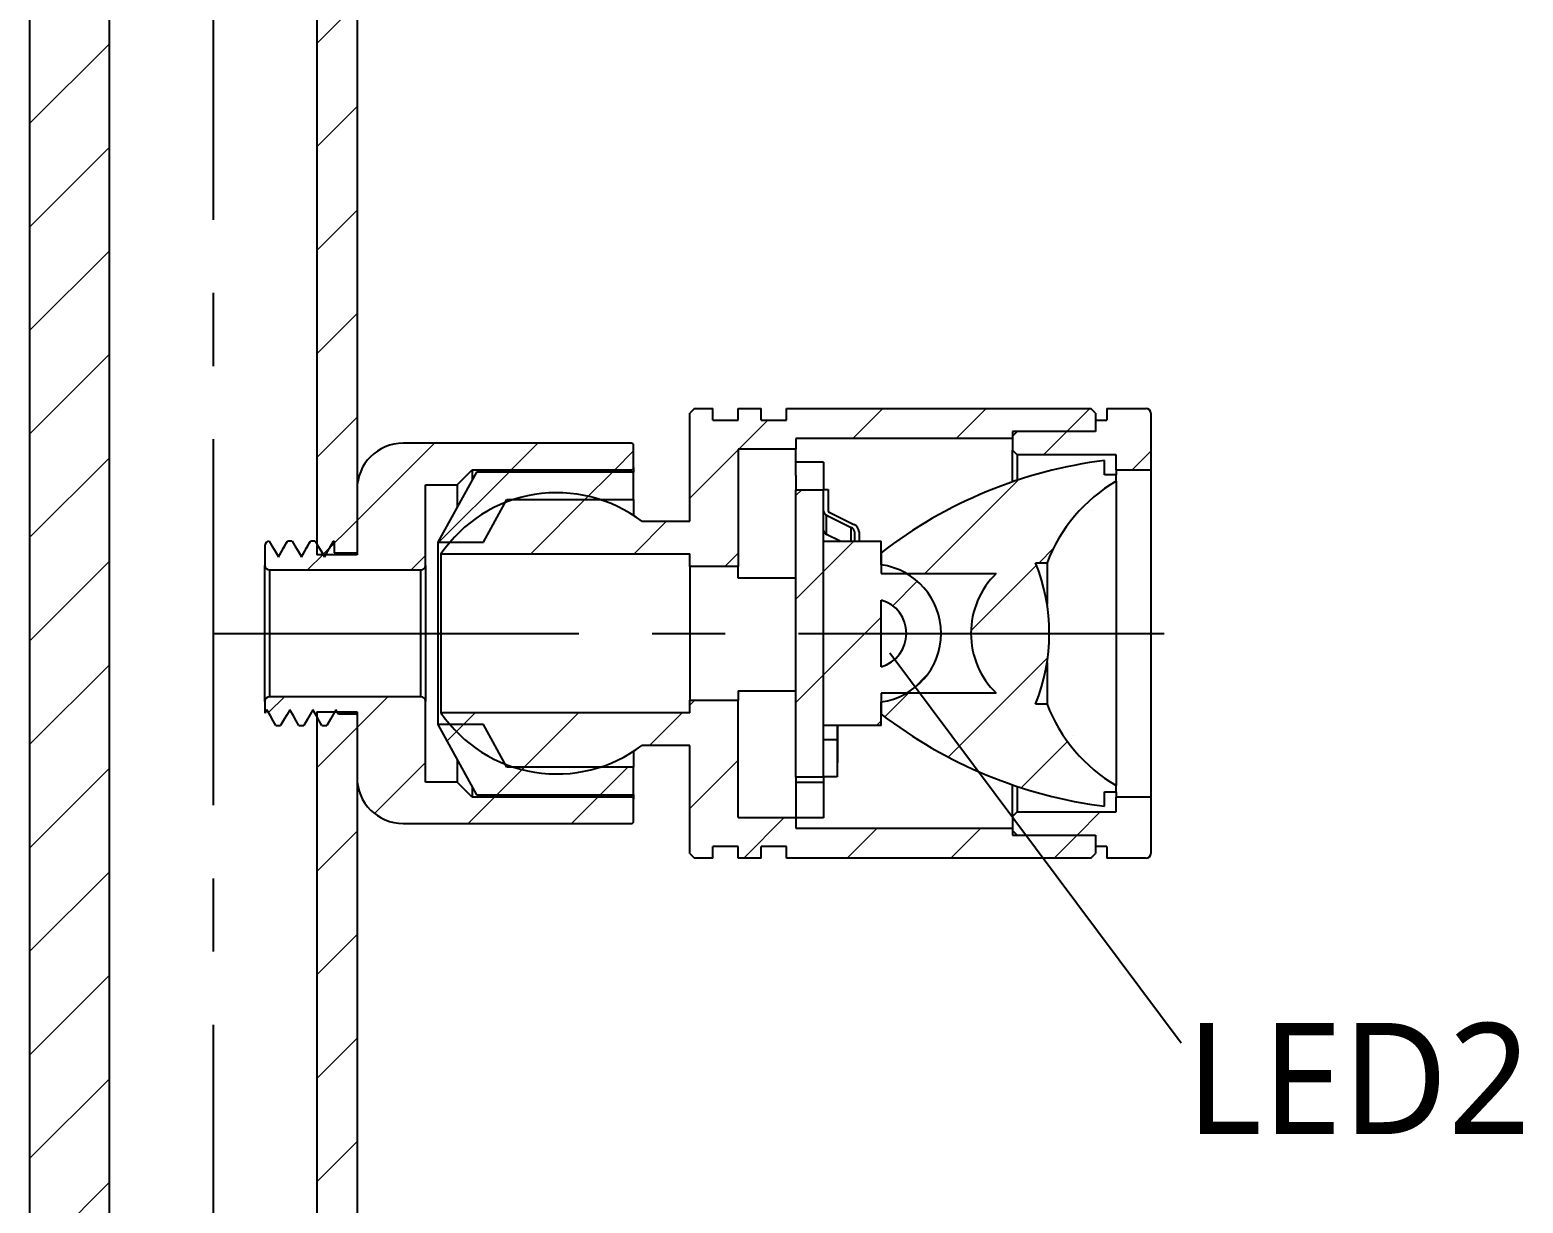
# Model space of a CAD drawing. Header units: millimetres. Extents: x 1051 to 2391, y -75 to 375.
# Drawn here: x 2108.8 to 2173.6, y 221.5 to 272.4 of the extents above; entities that cross this region are included whole.
import ezdxf

# ---------------------------------------------------------------- set-up
doc = ezdxf.new("R2010")
doc.units = ezdxf.units.MM
doc.linetypes.add('CENTER', pattern=[50.8, 31.75, -6.35, 6.35, -6.35])
for name, color, linetype, lineweight in [('CenterLine', 1, 'CENTER', 9), ('Dimension', 136, 'Continuous', 9), ('SolidLine', 7, 'Continuous', 30)]:
    doc.layers.add(name, color=color, linetype=linetype, lineweight=lineweight)
doc.styles.add('微软雅黑-Light', font='')
doc.styles.get('微软雅黑-Light').set_extended_font_data('Microsoft YaHei Light')
pattern_1 = [(45, (1079.2685, -42.7154), (-2.245064, 2.245064), [])]

msp = doc.modelspace()

# ---------------------------------------------------------------- hatches: boundary and pattern name
at = {"layer": 'SolidLine', "linetype": 'Continuous', "lineweight": 18}
h = msp.add_hatch(dxfattribs=at)
h.set_pattern_fill('ANSI31', color=256, style=0)
h.set_pattern_definition(pattern_1)
edge = h.paths.add_edge_path(flags=0)
edge.add_spline(control_points=[(2111.729, 85.314), (2111.834, 85.385), (2111.939, 85.456), (2112.044, 85.527), (2112.11, 85.571), (2112.176, 85.616), (2112.242, 85.66)], knot_values=[0, 0, 0, 0, 0.000381, 0.000381, 0.000381, 0.00062, 0.00062, 0.00062, 0.00062], weights=[1, 1, 1, 1, 1, 1, 1], degree=3, periodic=0)
edge.add_line((2112.242, 85.66), (2112.242, 86.063))
edge.add_spline(control_points=[(2112.242, 86.063), (2112.143, 86.111), (2112.045, 86.16), (2111.946, 86.208), (2111.873, 86.243), (2111.801, 86.278), (2111.729, 86.314)], knot_values=[0, 0, 0, 0, 0.00033, 0.00033, 0.00033, 0.000571, 0.000571, 0.000571, 0.000571], weights=[1, 1, 1, 1, 1, 1, 1], degree=3, periodic=0)
edge.add_spline(control_points=[(2111.729, 86.314), (2111.834, 86.385), (2111.939, 86.456), (2112.044, 86.527), (2112.11, 86.571), (2112.176, 86.616), (2112.242, 86.66)], knot_values=[0, 0, 0, 0, 0.000381, 0.000381, 0.000381, 0.00062, 0.00062, 0.00062, 0.00062], weights=[1, 1, 1, 1, 1, 1, 1], degree=3, periodic=0)
edge.add_line((2112.242, 86.66), (2112.242, 87.063))
edge.add_spline(control_points=[(2112.242, 87.063), (2112.143, 87.111), (2112.045, 87.16), (2111.946, 87.208), (2111.873, 87.243), (2111.801, 87.278), (2111.729, 87.314)], knot_values=[0, 0, 0, 0, 0.00033, 0.00033, 0.00033, 0.000571, 0.000571, 0.000571, 0.000571], weights=[1, 1, 1, 1, 1, 1, 1], degree=3, periodic=0)
edge.add_spline(control_points=[(2111.729, 87.314), (2111.834, 87.385), (2111.939, 87.456), (2112.044, 87.527), (2112.11, 87.571), (2112.176, 87.616), (2112.242, 87.66)], knot_values=[0, 0, 0, 0, 0.000381, 0.000381, 0.000381, 0.00062, 0.00062, 0.00062, 0.00062], weights=[1, 1, 1, 1, 1, 1, 1], degree=3, periodic=0)
edge.add_line((2112.242, 87.66), (2112.242, 88.063))
edge.add_spline(control_points=[(2112.242, 88.063), (2112.143, 88.111), (2112.045, 88.16), (2111.946, 88.208), (2111.873, 88.243), (2111.801, 88.278), (2111.729, 88.314)], knot_values=[0, 0, 0, 0, 0.00033, 0.00033, 0.00033, 0.000571, 0.000571, 0.000571, 0.000571], weights=[1, 1, 1, 1, 1, 1, 1], degree=3, periodic=0)
edge.add_spline(control_points=[(2111.729, 88.314), (2111.834, 88.385), (2111.939, 88.456), (2112.044, 88.527), (2112.11, 88.571), (2112.176, 88.616), (2112.242, 88.66)], knot_values=[0, 0, 0, 0, 0.000381, 0.000381, 0.000381, 0.00062, 0.00062, 0.00062, 0.00062], weights=[1, 1, 1, 1, 1, 1, 1], degree=3, periodic=0)
edge.add_line((2112.242, 88.66), (2112.242, 89.063))
edge.add_spline(control_points=[(2112.242, 89.063), (2112.143, 89.111), (2112.045, 89.16), (2111.946, 89.208), (2111.873, 89.243), (2111.801, 89.278), (2111.729, 89.314)], knot_values=[0, 0, 0, 0, 0.00033, 0.00033, 0.00033, 0.000571, 0.000571, 0.000571, 0.000571], weights=[1, 1, 1, 1, 1, 1, 1], degree=3, periodic=0)
edge.add_spline(control_points=[(2111.729, 89.314), (2111.834, 89.385), (2111.939, 89.456), (2112.044, 89.527), (2112.11, 89.571), (2112.176, 89.616), (2112.242, 89.66)], knot_values=[0, 0, 0, 0, 0.000381, 0.000381, 0.000381, 0.00062, 0.00062, 0.00062, 0.00062], weights=[1, 1, 1, 1, 1, 1, 1], degree=3, periodic=0)
edge.add_line((2112.242, 89.66), (2112.242, 90.063))
edge.add_spline(control_points=[(2112.242, 90.063), (2112.143, 90.111), (2112.045, 90.16), (2111.946, 90.208), (2111.873, 90.243), (2111.801, 90.278), (2111.729, 90.314)], knot_values=[0, 0, 0, 0, 0.00033, 0.00033, 0.00033, 0.000571, 0.000571, 0.000571, 0.000571], weights=[1, 1, 1, 1, 1, 1, 1], degree=3, periodic=0)
edge.add_spline(control_points=[(2111.729, 90.314), (2111.834, 90.385), (2111.939, 90.456), (2112.044, 90.527), (2112.11, 90.571), (2112.176, 90.616), (2112.242, 90.66)], knot_values=[0, 0, 0, 0, 0.000381, 0.000381, 0.000381, 0.00062, 0.00062, 0.00062, 0.00062], weights=[1, 1, 1, 1, 1, 1, 1], degree=3, periodic=0)
edge.add_line((2112.242, 90.66), (2112.242, 91.063))
edge.add_spline(control_points=[(2112.242, 91.063), (2112.143, 91.111), (2112.045, 91.16), (2111.946, 91.208), (2111.873, 91.243), (2111.801, 91.278), (2111.729, 91.314)], knot_values=[0, 0, 0, 0, 0.00033, 0.00033, 0.00033, 0.000571, 0.000571, 0.000571, 0.000571], weights=[1, 1, 1, 1, 1, 1, 1], degree=3, periodic=0)
edge.add_spline(control_points=[(2111.729, 91.314), (2111.834, 91.385), (2111.939, 91.456), (2112.044, 91.527), (2112.11, 91.571), (2112.176, 91.616), (2112.242, 91.66)], knot_values=[0, 0, 0, 0, 0.000381, 0.000381, 0.000381, 0.00062, 0.00062, 0.00062, 0.00062], weights=[1, 1, 1, 1, 1, 1, 1], degree=3, periodic=0)
edge.add_line((2112.242, 91.66), (2112.242, 92.063))
edge.add_spline(control_points=[(2112.242, 92.063), (2112.143, 92.111), (2112.045, 92.16), (2111.946, 92.208), (2111.873, 92.243), (2111.801, 92.278), (2111.729, 92.314)], knot_values=[0, 0, 0, 0, 0.00033, 0.00033, 0.00033, 0.000571, 0.000571, 0.000571, 0.000571], weights=[1, 1, 1, 1, 1, 1, 1], degree=3, periodic=0)
edge.add_spline(control_points=[(2111.729, 92.314), (2111.834, 92.385), (2111.939, 92.456), (2112.044, 92.527), (2112.11, 92.571), (2112.176, 92.616), (2112.242, 92.66)], knot_values=[0, 0, 0, 0, 0.000381, 0.000381, 0.000381, 0.00062, 0.00062, 0.00062, 0.00062], weights=[1, 1, 1, 1, 1, 1, 1], degree=3, periodic=0)
edge.add_line((2112.242, 92.66), (2112.242, 312.895))
edge.add_spline(control_points=[(2112.242, 312.895), (2112.168, 312.942), (2112.094, 312.99), (2112.02, 313.037), (2111.946, 313.084), (2111.872, 313.131), (2111.798, 313.178), (2111.724, 313.226), (2111.65, 313.273), (2111.575, 313.321)], knot_values=[0, 0, 0, 0, 0.000263, 0.000263, 0.000263, 0.000526, 0.000526, 0.000526, 0.000791, 0.000791, 0.000791, 0.000791], weights=[1, 1, 1, 1, 1, 1, 1, 1, 1, 1], degree=3, periodic=0)
edge.add_spline(control_points=[(2111.575, 313.321), (2111.719, 313.395), (2111.862, 313.47), (2112.006, 313.545), (2112.085, 313.586), (2112.164, 313.627), (2112.242, 313.668)], knot_values=[0, 0, 0, 0, 0.000485, 0.000485, 0.000485, 0.000752, 0.000752, 0.000752, 0.000752], weights=[1, 1, 1, 1, 1, 1, 1], degree=3, periodic=0)
edge.add_line((2112.242, 313.668), (2112.242, 313.895))
edge.add_spline(control_points=[(2112.242, 313.895), (2112.168, 313.942), (2112.094, 313.99), (2112.02, 314.037), (2111.946, 314.084), (2111.872, 314.131), (2111.798, 314.178), (2111.724, 314.226), (2111.65, 314.273), (2111.575, 314.321)], knot_values=[0, 0, 0, 0, 0.000263, 0.000263, 0.000263, 0.000526, 0.000526, 0.000526, 0.000791, 0.000791, 0.000791, 0.000791], weights=[1, 1, 1, 1, 1, 1, 1, 1, 1, 1], degree=3, periodic=0)
edge.add_spline(control_points=[(2111.575, 314.321), (2111.719, 314.395), (2111.862, 314.47), (2112.006, 314.545), (2112.085, 314.586), (2112.164, 314.627), (2112.242, 314.668)], knot_values=[0, 0, 0, 0, 0.000485, 0.000485, 0.000485, 0.000752, 0.000752, 0.000752, 0.000752], weights=[1, 1, 1, 1, 1, 1, 1], degree=3, periodic=0)
edge.add_line((2112.242, 314.668), (2112.242, 314.895))
edge.add_spline(control_points=[(2112.242, 314.895), (2112.168, 314.942), (2112.094, 314.99), (2112.02, 315.037), (2111.946, 315.084), (2111.872, 315.131), (2111.798, 315.178), (2111.724, 315.226), (2111.65, 315.273), (2111.575, 315.321)], knot_values=[0, 0, 0, 0, 0.000263, 0.000263, 0.000263, 0.000526, 0.000526, 0.000526, 0.000791, 0.000791, 0.000791, 0.000791], weights=[1, 1, 1, 1, 1, 1, 1, 1, 1, 1], degree=3, periodic=0)
edge.add_spline(control_points=[(2111.575, 315.321), (2111.719, 315.395), (2111.862, 315.47), (2112.006, 315.545), (2112.085, 315.586), (2112.164, 315.627), (2112.242, 315.668)], knot_values=[0, 0, 0, 0, 0.000485, 0.000485, 0.000485, 0.000752, 0.000752, 0.000752, 0.000752], weights=[1, 1, 1, 1, 1, 1, 1], degree=3, periodic=0)
edge.add_line((2112.242, 315.668), (2112.242, 315.895))
edge.add_spline(control_points=[(2112.242, 315.895), (2112.168, 315.942), (2112.094, 315.99), (2112.02, 316.037), (2111.946, 316.084), (2111.872, 316.131), (2111.798, 316.178), (2111.724, 316.226), (2111.65, 316.273), (2111.575, 316.321)], knot_values=[0, 0, 0, 0, 0.000263, 0.000263, 0.000263, 0.000526, 0.000526, 0.000526, 0.000791, 0.000791, 0.000791, 0.000791], weights=[1, 1, 1, 1, 1, 1, 1, 1, 1, 1], degree=3, periodic=0)
edge.add_spline(control_points=[(2111.575, 316.321), (2111.719, 316.395), (2111.862, 316.47), (2112.006, 316.545), (2112.085, 316.586), (2112.164, 316.627), (2112.242, 316.668)], knot_values=[0, 0, 0, 0, 0.000485, 0.000485, 0.000485, 0.000752, 0.000752, 0.000752, 0.000752], weights=[1, 1, 1, 1, 1, 1, 1], degree=3, periodic=0)
edge.add_line((2112.242, 316.668), (2112.242, 316.895))
edge.add_spline(control_points=[(2112.242, 316.895), (2112.168, 316.942), (2112.094, 316.99), (2112.02, 317.037), (2111.946, 317.084), (2111.872, 317.131), (2111.798, 317.178), (2111.724, 317.226), (2111.65, 317.273), (2111.575, 317.321)], knot_values=[0, 0, 0, 0, 0.000263, 0.000263, 0.000263, 0.000526, 0.000526, 0.000526, 0.000791, 0.000791, 0.000791, 0.000791], weights=[1, 1, 1, 1, 1, 1, 1, 1, 1, 1], degree=3, periodic=0)
edge.add_spline(control_points=[(2111.575, 317.321), (2111.708, 317.39), (2111.842, 317.459), (2111.975, 317.529)], knot_values=[0, 0, 0, 0, 0.00045, 0.00045, 0.00045, 0.00045], weights=[1, 1, 1, 1], degree=3, periodic=0)
edge.add_line((2111.975, 317.529), (2111.242, 318.261))
edge.add_line((2111.242, 318.261), (2108.792, 318.261))
edge.add_line((2108.792, 318.261), (2108.792, 316.761))
edge.add_line((2108.792, 316.761), (2109.592, 316.761))
edge.add_line((2109.592, 316.761), (2109.592, 315.661))
edge.add_line((2109.592, 315.661), (2108.792, 315.661))
edge.add_line((2108.792, 315.661), (2108.792, 83.261))
edge.add_line((2108.792, 83.261), (2111.242, 83.261))
edge.add_line((2111.242, 83.261), (2112.109, 84.128))
edge.add_spline(control_points=[(2112.109, 84.128), (2112.055, 84.155), (2112, 84.181), (2111.946, 84.208), (2111.873, 84.243), (2111.801, 84.278), (2111.729, 84.314)], knot_values=[0.000148, 0.000148, 0.000148, 0.000148, 0.00033, 0.00033, 0.00033, 0.000571, 0.000571, 0.000571, 0.000571], weights=[1, 1, 1, 1, 1, 1, 1], degree=3, periodic=0)
edge.add_spline(control_points=[(2111.729, 84.314), (2111.834, 84.385), (2111.939, 84.456), (2112.044, 84.527), (2112.11, 84.571), (2112.176, 84.616), (2112.242, 84.66)], knot_values=[0, 0, 0, 0, 0.000381, 0.000381, 0.000381, 0.00062, 0.00062, 0.00062, 0.00062], weights=[1, 1, 1, 1, 1, 1, 1], degree=3, periodic=0)
edge.add_line((2112.242, 84.66), (2112.242, 85.063))
edge.add_spline(control_points=[(2112.242, 85.063), (2112.143, 85.111), (2112.045, 85.16), (2111.946, 85.208), (2111.873, 85.243), (2111.801, 85.278), (2111.729, 85.314)], knot_values=[0, 0, 0, 0, 0.00033, 0.00033, 0.00033, 0.000571, 0.000571, 0.000571, 0.000571], weights=[1, 1, 1, 1, 1, 1, 1], degree=3, periodic=0)
h = msp.add_hatch(dxfattribs=at)
h.set_pattern_fill('ANSI31', color=256, style=0)
h.set_pattern_definition(pattern_1)
h.paths.add_polyline_path([(2121.242, 249.661), (2122.992, 249.661), (2122.992, 302.861), (2121.242, 302.861)], flags=0)
h = msp.add_hatch(dxfattribs=at)
h.set_pattern_fill('ANSI31', color=256, style=0)
h.set_pattern_definition(pattern_1)
edge = h.paths.add_edge_path(flags=0)
edge.add_line((2137.434, 251.121), (2135.351, 251.121))
edge.add_arc((2131.664, 246.261), 6.1, 52.81814, 145.55786)
edge.add_line((2126.634, 249.711), (2137.434, 249.711))
edge.add_line((2137.434, 249.711), (2137.434, 249.161))
edge.add_line((2137.434, 249.161), (2139.534, 249.161))
edge.add_line((2139.534, 249.161), (2139.534, 254.255))
edge.add_line((2139.534, 254.255), (2142.034, 254.255))
edge.add_line((2142.034, 254.255), (2142.034, 254.711))
edge.add_line((2142.034, 254.711), (2151.434, 254.711))
edge.add_line((2151.434, 254.711), (2151.434, 255.011))
edge.add_line((2151.434, 255.011), (2155.034, 255.011))
edge.add_line((2155.034, 255.011), (2155.034, 255.811))
edge.add_line((2155.034, 255.811), (2154.834, 256.011))
edge.add_line((2154.834, 256.011), (2141.634, 256.011))
edge.add_line((2141.634, 256.011), (2141.634, 255.511))
edge.add_line((2141.634, 255.511), (2140.534, 255.511))
edge.add_line((2140.534, 255.511), (2140.534, 256.011))
edge.add_line((2140.534, 256.011), (2139.534, 256.011))
edge.add_line((2139.534, 256.011), (2139.534, 255.511))
edge.add_line((2139.534, 255.511), (2138.434, 255.511))
edge.add_line((2138.434, 255.511), (2138.434, 256.011))
edge.add_line((2138.434, 256.011), (2137.634, 256.011))
edge.add_line((2137.634, 256.011), (2137.434, 255.811))
edge.add_line((2137.434, 255.811), (2137.434, 251.121))
h = msp.add_hatch(dxfattribs=at)
h.set_pattern_fill('ANSI31', color=256, style=0)
h.set_pattern_definition(pattern_1)
edge = h.paths.add_edge_path(flags=0)
edge.add_line((2157.234, 256.011), (2155.534, 256.011))
edge.add_line((2155.534, 256.011), (2155.534, 255.511))
edge.add_line((2155.534, 255.511), (2155.034, 255.511))
edge.add_line((2155.034, 255.511), (2155.034, 255.011))
edge.add_line((2155.034, 255.011), (2151.634, 255.011))
edge.add_line((2151.634, 255.011), (2151.434, 254.811))
edge.add_line((2151.434, 254.811), (2151.434, 254.211))
edge.add_line((2151.434, 254.211), (2151.634, 254.011))
edge.add_line((2151.634, 254.011), (2155.934, 254.011))
edge.add_line((2155.934, 254.011), (2155.934, 253.361))
edge.add_line((2155.934, 253.361), (2157.434, 253.361))
edge.add_line((2157.434, 253.361), (2157.434, 255.811))
edge.add_arc((2157.234, 255.811), 0.2, 0, 90)
h = msp.add_hatch(dxfattribs=at)
h.set_pattern_fill('ANSI31', color=256, style=0)
h.set_pattern_definition(pattern_1)
edge = h.paths.add_edge_path(flags=0)
edge.add_spline(control_points=[(2119.577, 249.577), (2119.524, 249.668), (2119.471, 249.758), (2119.417, 249.849), (2119.377, 249.917), (2119.337, 249.986), (2119.296, 250.055), (2119.256, 250.123), (2119.216, 250.192), (2119.176, 250.26)], knot_values=[0, 0, 0, 0, 0.000315, 0.000315, 0.000315, 0.000554, 0.000554, 0.000554, 0.000792, 0.000792, 0.000792, 0.000792], weights=[1, 1, 1, 1, 1, 1, 1, 1, 1, 1], degree=3, periodic=0)
edge.add_arc((2119.192, 250.061), 0.2, 94.71438, 180)
edge.add_line((2118.992, 250.061), (2118.992, 249.211))
edge.add_arc((2119.192, 249.211), 0.2, 180, 270)
edge.add_line((2119.192, 249.011), (2125.764, 249.011))
edge.add_arc((2125.764, 249.211), 0.2, 270, 360)
edge.add_line((2125.964, 249.211), (2125.964, 252.711))
edge.add_line((2125.964, 252.711), (2127.342, 252.711))
edge.add_line((2127.342, 252.711), (2127.992, 253.361))
edge.add_line((2127.992, 253.361), (2134.892, 253.361))
edge.add_arc((2134.892, 253.461), 0.1, 270, 360)
edge.add_line((2134.992, 253.461), (2134.992, 254.411))
edge.add_arc((2134.892, 254.411), 0.1, 0, 90)
edge.add_line((2134.892, 254.511), (2124.992, 254.511))
edge.add_arc((2124.992, 252.511), 2, 90, 180)
edge.add_line((2122.992, 252.511), (2122.992, 249.761))
edge.add_line((2122.992, 249.761), (2121.992, 249.761))
edge.add_line((2121.992, 249.761), (2121.992, 250.261))
edge.add_line((2121.992, 250.261), (2121.966, 250.261))
edge.add_spline(control_points=[(2121.966, 250.261), (2121.915, 250.172), (2121.864, 250.082), (2121.813, 249.993), (2121.774, 249.923), (2121.735, 249.854), (2121.695, 249.785), (2121.656, 249.715), (2121.616, 249.646), (2121.577, 249.577)], knot_values=[0, 0, 0, 0, 0.000309, 0.000309, 0.000309, 0.000548, 0.000548, 0.000548, 0.000787, 0.000787, 0.000787, 0.000787], weights=[1, 1, 1, 1, 1, 1, 1, 1, 1, 1], degree=3, periodic=0)
edge.add_spline(control_points=[(2121.577, 249.577), (2121.524, 249.668), (2121.471, 249.758), (2121.417, 249.849), (2121.377, 249.917), (2121.337, 249.986), (2121.296, 250.055), (2121.256, 250.124), (2121.216, 250.192), (2121.175, 250.261)], knot_values=[0, 0, 0, 0, 0.000315, 0.000315, 0.000315, 0.000554, 0.000554, 0.000554, 0.000793, 0.000793, 0.000793, 0.000793], weights=[1, 1, 1, 1, 1, 1, 1, 1, 1, 1], degree=3, periodic=0)
edge.add_line((2121.175, 250.261), (2120.966, 250.261))
edge.add_spline(control_points=[(2120.966, 250.261), (2120.915, 250.172), (2120.864, 250.082), (2120.813, 249.993), (2120.774, 249.923), (2120.735, 249.854), (2120.695, 249.785), (2120.656, 249.715), (2120.616, 249.646), (2120.577, 249.577)], knot_values=[0, 0, 0, 0, 0.000309, 0.000309, 0.000309, 0.000548, 0.000548, 0.000548, 0.000787, 0.000787, 0.000787, 0.000787], weights=[1, 1, 1, 1, 1, 1, 1, 1, 1, 1], degree=3, periodic=0)
edge.add_spline(control_points=[(2120.577, 249.577), (2120.524, 249.668), (2120.471, 249.758), (2120.417, 249.849), (2120.377, 249.917), (2120.337, 249.986), (2120.296, 250.055), (2120.256, 250.124), (2120.216, 250.192), (2120.175, 250.261)], knot_values=[0, 0, 0, 0, 0.000315, 0.000315, 0.000315, 0.000554, 0.000554, 0.000554, 0.000793, 0.000793, 0.000793, 0.000793], weights=[1, 1, 1, 1, 1, 1, 1, 1, 1, 1], degree=3, periodic=0)
edge.add_line((2120.175, 250.261), (2119.966, 250.261))
edge.add_spline(control_points=[(2119.966, 250.261), (2119.915, 250.172), (2119.864, 250.082), (2119.813, 249.993), (2119.774, 249.923), (2119.735, 249.854), (2119.695, 249.785), (2119.656, 249.715), (2119.616, 249.646), (2119.577, 249.577)], knot_values=[0, 0, 0, 0, 0.000309, 0.000309, 0.000309, 0.000548, 0.000548, 0.000548, 0.000787, 0.000787, 0.000787, 0.000787], weights=[1, 1, 1, 1, 1, 1, 1, 1, 1, 1], degree=3, periodic=0)
h = msp.add_hatch(dxfattribs=at)
h.set_pattern_fill('ANSI31', color=256, style=0)
h.set_pattern_definition(pattern_1)
edge = h.paths.add_edge_path(flags=0)
edge.add_line((2155.434, 239.386), (2155.934, 239.386))
edge.add_line((2155.934, 239.386), (2155.934, 239.661))
edge.add_arc((2159.47, 245.702), 7, 200.97991, 239.65971, ccw=False)
edge.add_line((2152.934, 243.196), (2152.434, 243.196))
edge.add_arc((2144.905, 246.261), 8.129, 337.84785, 382.15215)
edge.add_line((2152.434, 249.326), (2152.934, 249.326))
edge.add_arc((2159.47, 246.82), 7, 120.34029, 159.02009, ccw=False)
edge.add_line((2155.934, 252.861), (2155.934, 253.136))
edge.add_line((2155.934, 253.136), (2155.434, 253.136))
edge.add_line((2155.434, 253.136), (2155.434, 253.761))
edge.add_arc((2157.941, 233.919), 20, 97.2027, 127.61698)
edge.add_line((2145.734, 249.761), (2145.734, 248.861))
edge.add_line((2145.734, 248.861), (2150.734, 248.861))
edge.add_arc((2153.256, 246.261), 3.623, 134.1358, 225.8642)
edge.add_line((2150.734, 243.661), (2145.734, 243.661))
edge.add_line((2145.734, 243.661), (2145.734, 242.761))
edge.add_arc((2157.941, 258.603), 20, 232.38302, 262.7973)
edge.add_line((2155.434, 238.761), (2155.434, 239.386))
h = msp.add_hatch(dxfattribs=at)
h.set_pattern_fill('ANSI31', color=256, style=0)
h.set_pattern_definition(pattern_1)
h.paths.add_polyline_path([(2134.992, 253.261), (2128.173, 253.261), (2126.492, 250.211), (2128.473, 250.211), (2129.492, 252.061), (2134.992, 252.061)], flags=0)
h = msp.add_hatch(dxfattribs=at)
h.set_pattern_fill('ANSI31', color=256, style=0)
h.set_pattern_definition(pattern_1)
h.paths.add_polyline_path([(2142.034, 240.028), (2143.234, 240.028), (2143.234, 252.494), (2142.034, 252.494)], flags=0)
h = msp.add_hatch(dxfattribs=at)
h.set_pattern_fill('ANSI31', color=256, style=0)
h.set_pattern_definition(pattern_1)
edge = h.paths.add_edge_path(flags=0)
edge.add_line((2143.234, 250.261), (2143.234, 242.261))
edge.add_line((2143.234, 242.261), (2145.734, 242.261))
edge.add_line((2145.734, 242.261), (2145.734, 243.288))
edge.add_arc((2145.334, 246.261), 3, 277.66226, 442.33774)
edge.add_line((2145.734, 249.234), (2145.734, 250.261))
edge.add_line((2145.734, 250.261), (2143.234, 250.261))
edge = h.paths.add_edge_path(flags=0)
edge.add_line((2145.734, 244.815), (2145.734, 247.707))
edge.add_arc((2145.334, 246.261), 1.5, -74.53399, 74.53399, ccw=False)
h = msp.add_hatch(dxfattribs=at)
h.set_pattern_fill('ANSI31', color=256, style=0)
h.set_pattern_definition(pattern_1)
edge = h.paths.add_edge_path(flags=0)
edge.add_spline(control_points=[(2119.077, 242.945), (2119.128, 242.856), (2119.179, 242.766), (2119.23, 242.677), (2119.269, 242.607), (2119.308, 242.538), (2119.348, 242.469), (2119.387, 242.4), (2119.427, 242.33), (2119.466, 242.261)], knot_values=[0, 0, 0, 0, 0.000309, 0.000309, 0.000309, 0.000548, 0.000548, 0.000548, 0.000787, 0.000787, 0.000787, 0.000787], weights=[1, 1, 1, 1, 1, 1, 1, 1, 1, 1], degree=3, periodic=0)
edge.add_line((2119.466, 242.261), (2119.675, 242.261))
edge.add_spline(control_points=[(2119.675, 242.261), (2119.729, 242.352), (2119.782, 242.442), (2119.835, 242.533), (2119.875, 242.602), (2119.916, 242.67), (2119.956, 242.739), (2119.996, 242.808), (2120.037, 242.876), (2120.077, 242.945)], knot_values=[0, 0, 0, 0, 0.000315, 0.000315, 0.000315, 0.000554, 0.000554, 0.000554, 0.000793, 0.000793, 0.000793, 0.000793], weights=[1, 1, 1, 1, 1, 1, 1, 1, 1, 1], degree=3, periodic=0)
edge.add_spline(control_points=[(2120.077, 242.945), (2120.128, 242.856), (2120.179, 242.766), (2120.23, 242.677), (2120.269, 242.607), (2120.308, 242.538), (2120.348, 242.469), (2120.387, 242.4), (2120.427, 242.33), (2120.466, 242.261)], knot_values=[0, 0, 0, 0, 0.000309, 0.000309, 0.000309, 0.000548, 0.000548, 0.000548, 0.000787, 0.000787, 0.000787, 0.000787], weights=[1, 1, 1, 1, 1, 1, 1, 1, 1, 1], degree=3, periodic=0)
edge.add_line((2120.466, 242.261), (2120.675, 242.261))
edge.add_spline(control_points=[(2120.675, 242.261), (2120.729, 242.352), (2120.782, 242.442), (2120.835, 242.533), (2120.875, 242.602), (2120.916, 242.67), (2120.956, 242.739), (2120.996, 242.808), (2121.037, 242.876), (2121.077, 242.945)], knot_values=[0, 0, 0, 0, 0.000315, 0.000315, 0.000315, 0.000554, 0.000554, 0.000554, 0.000793, 0.000793, 0.000793, 0.000793], weights=[1, 1, 1, 1, 1, 1, 1, 1, 1, 1], degree=3, periodic=0)
edge.add_spline(control_points=[(2121.077, 242.945), (2121.128, 242.856), (2121.179, 242.766), (2121.23, 242.677), (2121.269, 242.607), (2121.308, 242.538), (2121.348, 242.469), (2121.387, 242.4), (2121.427, 242.33), (2121.466, 242.261)], knot_values=[0, 0, 0, 0, 0.000309, 0.000309, 0.000309, 0.000548, 0.000548, 0.000548, 0.000787, 0.000787, 0.000787, 0.000787], weights=[1, 1, 1, 1, 1, 1, 1, 1, 1, 1], degree=3, periodic=0)
edge.add_line((2121.466, 242.261), (2121.675, 242.261))
edge.add_spline(control_points=[(2121.675, 242.261), (2121.729, 242.352), (2121.782, 242.442), (2121.835, 242.533), (2121.875, 242.602), (2121.916, 242.67), (2121.956, 242.739), (2121.996, 242.808), (2122.037, 242.876), (2122.077, 242.945)], knot_values=[0, 0, 0, 0, 0.000315, 0.000315, 0.000315, 0.000554, 0.000554, 0.000554, 0.000793, 0.000793, 0.000793, 0.000793], weights=[1, 1, 1, 1, 1, 1, 1, 1, 1, 1], degree=3, periodic=0)
edge.add_spline(control_points=[(2122.077, 242.945), (2122.112, 242.884), (2122.147, 242.822), (2122.182, 242.761)], knot_values=[0, 0, 0, 0, 0.000212, 0.000212, 0.000212, 0.000212], weights=[1, 1, 1, 1], degree=3, periodic=0)
edge.add_line((2122.182, 242.761), (2122.992, 242.761))
edge.add_line((2122.992, 242.761), (2122.992, 240.011))
edge.add_arc((2124.992, 240.011), 2, 180, 270)
edge.add_line((2124.992, 238.011), (2134.892, 238.011))
edge.add_arc((2134.892, 238.111), 0.1, 270, 360)
edge.add_line((2134.992, 238.111), (2134.992, 239.061))
edge.add_arc((2134.892, 239.061), 0.1, 0, 90)
edge.add_line((2134.892, 239.161), (2127.992, 239.161))
edge.add_line((2127.992, 239.161), (2127.342, 239.811))
edge.add_line((2127.342, 239.811), (2125.964, 239.811))
edge.add_line((2125.964, 239.811), (2125.964, 243.311))
edge.add_arc((2125.764, 243.311), 0.2, 0, 90)
edge.add_line((2125.764, 243.511), (2119.192, 243.511))
edge.add_arc((2119.192, 243.311), 0.2, 90, 180)
edge.add_line((2118.992, 243.311), (2118.992, 242.801))
edge.add_spline(control_points=[(2118.992, 242.801), (2119.021, 242.849), (2119.049, 242.897), (2119.077, 242.945)], knot_values=[0.000626, 0.000626, 0.000626, 0.000626, 0.000793, 0.000793, 0.000793, 0.000793], weights=[1, 1, 1, 1], degree=3, periodic=0)
h = msp.add_hatch(dxfattribs=at)
h.set_pattern_fill('ANSI31', color=256, style=0)
h.set_pattern_definition(pattern_1)
edge = h.paths.add_edge_path(flags=0)
edge.add_line((2137.434, 242.811), (2126.634, 242.811))
edge.add_arc((2131.664, 246.261), 6.1, 214.44214, 307.18186)
edge.add_line((2135.351, 241.401), (2137.434, 241.401))
edge.add_line((2137.434, 241.401), (2137.434, 236.711))
edge.add_line((2137.434, 236.711), (2137.634, 236.511))
edge.add_line((2137.634, 236.511), (2138.434, 236.511))
edge.add_line((2138.434, 236.511), (2138.434, 237.011))
edge.add_line((2138.434, 237.011), (2139.534, 237.011))
edge.add_line((2139.534, 237.011), (2139.534, 236.511))
edge.add_line((2139.534, 236.511), (2140.534, 236.511))
edge.add_line((2140.534, 236.511), (2140.534, 237.011))
edge.add_line((2140.534, 237.011), (2141.634, 237.011))
edge.add_line((2141.634, 237.011), (2141.634, 236.511))
edge.add_line((2141.634, 236.511), (2154.834, 236.511))
edge.add_line((2154.834, 236.511), (2155.034, 236.711))
edge.add_line((2155.034, 236.711), (2155.034, 237.511))
edge.add_line((2155.034, 237.511), (2151.434, 237.511))
edge.add_line((2151.434, 237.511), (2151.434, 237.811))
edge.add_line((2151.434, 237.811), (2142.034, 237.811))
edge.add_line((2142.034, 237.811), (2142.034, 238.267))
edge.add_line((2142.034, 238.267), (2139.534, 238.267))
edge.add_line((2139.534, 238.267), (2139.534, 243.361))
edge.add_line((2139.534, 243.361), (2137.434, 243.361))
edge.add_line((2137.434, 243.361), (2137.434, 242.811))
h = msp.add_hatch(dxfattribs=at)
h.set_pattern_fill('ANSI31', color=256, style=0)
h.set_pattern_definition(pattern_1)
h.paths.add_polyline_path([(2121.242, 189.661), (2122.992, 189.661), (2122.992, 242.861), (2121.242, 242.861)], flags=0)
h = msp.add_hatch(dxfattribs=at)
h.set_pattern_fill('ANSI31', color=256, style=0)
h.set_pattern_definition(pattern_1)
h.paths.add_polyline_path([(2128.473, 242.311), (2126.492, 242.311), (2128.173, 239.261), (2134.992, 239.261), (2134.992, 240.461), (2129.492, 240.461)], flags=0)
h = msp.add_hatch(dxfattribs=at)
h.set_pattern_fill('ANSI31', color=256, style=0)
h.set_pattern_definition(pattern_1)
edge = h.paths.add_edge_path(flags=0)
edge.add_line((2155.034, 237.011), (2155.534, 237.011))
edge.add_line((2155.534, 237.011), (2155.534, 236.511))
edge.add_line((2155.534, 236.511), (2157.234, 236.511))
edge.add_arc((2157.234, 236.711), 0.2, 270, 360)
edge.add_line((2157.434, 236.711), (2157.434, 239.161))
edge.add_line((2157.434, 239.161), (2155.934, 239.161))
edge.add_line((2155.934, 239.161), (2155.934, 238.511))
edge.add_line((2155.934, 238.511), (2151.634, 238.511))
edge.add_line((2151.634, 238.511), (2151.434, 238.311))
edge.add_line((2151.434, 238.311), (2151.434, 237.711))
edge.add_line((2151.434, 237.711), (2151.634, 237.511))
edge.add_line((2151.634, 237.511), (2155.034, 237.511))
edge.add_line((2155.034, 237.511), (2155.034, 237.011))

# ---------------------------------------------------------------- linework, layer by layer
at = {"layer": 'CenterLine', "lineweight": -3, "ltscale": 0.5}
for p, q in [((2116.742, 330.882), (2116.742, 69.882)), ((2116.742, 246.261), (2158.879, 246.261))]:
    msp.add_line(p, q, dxfattribs=at)
at = {"layer": 'Dimension', "lineweight": -3}
msp.add_line((2158.762, 228.479), (2146.115, 245.399), dxfattribs=at)
at = {"layer": 'SolidLine', "color": 7, "linetype": 'Continuous', "lineweight": 25}
for p, q in [((2108.792, 83.261), (2108.792, 315.661)), ((2112.242, 92.66), (2112.242, 312.895)), ((2121.242, 302.861), (2121.242, 249.661)), ((2122.992, 302.861), (2122.992, 249.661)), ((2137.634, 256.011), (2137.434, 255.811)), ((2137.634, 256.011), (2138.434, 256.011)), ((2138.434, 255.511), (2138.434, 256.011)), ((2139.534, 256.011), (2140.534, 256.011)), ((2139.534, 255.511), (2139.534, 256.011)), ((2140.534, 255.511), (2140.534, 256.011)), ((2141.634, 256.011), (2154.834, 256.011)), ((2141.634, 255.511), (2141.634, 256.011)), ((2155.034, 255.811), (2154.834, 256.011)), ((2155.534, 256.011), (2157.234, 256.011)), ((2155.534, 256.011), (2155.534, 255.511)), ((2137.434, 251.121), (2137.434, 255.811)), ((2138.434, 255.511), (2139.534, 255.511)), ((2140.534, 255.511), (2141.634, 255.511)), ((2155.034, 255.811), (2155.034, 255.011)), ((2155.034, 255.511), (2155.534, 255.511)), ((2155.034, 255.511), (2155.034, 255.011)), ((2157.434, 255.811), (2157.434, 253.361)), ((2151.434, 254.711), (2142.034, 254.711)), ((2142.034, 254.711), (2142.034, 254.255)), ((2151.634, 255.011), (2151.434, 254.811)), ((2155.034, 255.011), (2151.434, 255.011)), ((2151.434, 255.011), (2151.434, 254.711)), ((2151.434, 254.811), (2151.434, 254.211)), ((2155.034, 255.011), (2151.634, 255.011)), ((2134.892, 254.511), (2124.992, 254.511)), ((2134.992, 253.461), (2134.992, 254.411)), ((2142.034, 254.255), (2139.534, 254.255)), ((2139.534, 254.255), (2139.534, 249.161)), ((2142.034, 253.116), (2142.034, 254.255)), ((2151.434, 254.211), (2151.634, 254.011)), ((2151.434, 252.83), (2151.434, 254.211)), ((2134.992, 253.461), (2134.992, 253.261)), ((2143.234, 253.683), (2142.034, 253.683)), ((2143.234, 253.683), (2143.234, 252.494)), ((2151.634, 254.011), (2151.634, 252.898)), ((2155.934, 254.011), (2151.634, 254.011)), ((2155.434, 253.136), (2155.434, 253.761)), ((2155.934, 253.361), (2155.934, 254.011)), ((2128.173, 253.261), (2126.492, 250.211)), ((2127.342, 252.711), (2127.992, 253.361)), ((2127.992, 253.361), (2127.992, 252.933)), ((2127.992, 253.361), (2134.892, 253.361)), ((2134.992, 253.261), (2128.173, 253.261)), ((2134.992, 252.061), (2134.992, 253.261)), ((2142.034, 253.116), (2142.034, 252.494)), ((2155.934, 253.136), (2155.434, 253.136)), ((2155.934, 253.361), (2157.434, 253.361)), ((2155.934, 253.361), (2155.934, 253.136)), ((2155.934, 252.861), (2155.934, 253.136)), ((2155.934, 252.861), (2155.934, 239.661)), ((2157.434, 253.361), (2157.434, 239.161)), ((2122.992, 252.511), (2122.992, 249.761)), ((2125.964, 252.711), (2127.342, 252.711)), ((2125.964, 249.211), (2125.964, 252.711)), ((2127.342, 252.711), (2127.342, 251.754)), ((2142.034, 252.494), (2143.234, 252.494)), ((2142.034, 240.028), (2142.034, 252.494)), ((2143.234, 252.501), (2143.434, 252.501)), ((2143.234, 240.028), (2143.234, 252.494)), ((2143.434, 252.501), (2143.434, 251.577)), ((2128.473, 250.211), (2129.492, 252.061)), ((2129.492, 252.061), (2129.492, 251.961)), ((2129.492, 252.061), (2134.992, 252.061)), ((2134.992, 252.061), (2134.992, 251.373)), ((2143.48, 251.512), (2144.548, 250.987)), ((2135.351, 251.121), (2137.434, 251.121)), ((2143.371, 251.384), (2144.44, 250.859)), ((2143.371, 250.546), (2143.371, 251.384)), ((2119.954, 250.233), (2119.966, 250.261)), ((2120.175, 250.261), (2119.966, 250.261)), ((2120.954, 250.219), (2120.966, 250.261)), ((2121.175, 250.261), (2120.966, 250.261)), ((2121.992, 250.261), (2121.966, 250.261)), ((2121.992, 250.261), (2121.992, 249.761)), ((2126.492, 250.211), (2126.492, 242.311)), ((2126.492, 250.211), (2128.473, 250.211)), ((2143.234, 250.261), (2145.734, 250.261)), ((2143.234, 242.261), (2143.234, 250.261)), ((2143.951, 250.261), (2143.371, 250.546)), ((2144.577, 250.666), (2144.577, 250.261)), ((2144.777, 250.666), (2144.777, 250.261)), ((2145.734, 249.234), (2145.734, 250.261)), ((2118.992, 250.061), (2118.992, 249.211)), ((2122.992, 249.661), (2121.242, 249.661)), ((2121.611, 249.649), (2121.574, 249.583)), ((2121.992, 249.761), (2122.992, 249.761)), ((2126.634, 249.711), (2126.634, 242.811)), ((2126.634, 249.711), (2137.434, 249.711)), ((2137.434, 249.161), (2137.434, 249.711)), ((2145.734, 249.761), (2145.734, 248.861)), ((2118.992, 243.311), (2118.992, 249.211)), ((2119.192, 249.011), (2119.192, 243.511)), ((2119.192, 249.011), (2125.764, 249.011)), ((2125.764, 243.511), (2125.764, 249.011)), ((2125.964, 249.211), (2125.964, 243.311)), ((2139.534, 249.161), (2137.434, 249.161)), ((2137.434, 249.161), (2137.434, 243.361)), ((2139.534, 248.653), (2139.534, 249.161)), ((2145.734, 248.861), (2150.734, 248.861)), ((2152.434, 249.326), (2152.934, 249.326)), ((2152.934, 249.326), (2152.934, 247.532)), ((2142.034, 248.653), (2139.534, 248.653)), ((2145.734, 244.815), (2145.734, 247.707)), ((2152.934, 244.99), (2152.934, 243.196)), ((2139.534, 243.773), (2142.034, 243.773)), ((2139.534, 243.773), (2139.534, 243.361)), ((2118.992, 243.311), (2118.992, 242.801)), ((2125.764, 243.511), (2119.192, 243.511)), ((2125.964, 239.811), (2125.964, 243.311)), ((2137.434, 243.361), (2139.534, 243.361)), ((2137.434, 242.811), (2137.434, 243.361)), ((2139.534, 238.267), (2139.534, 243.361)), ((2145.734, 243.661), (2145.734, 242.761)), ((2150.734, 243.661), (2145.734, 243.661)), ((2145.734, 242.261), (2145.734, 243.288)), ((2152.934, 243.196), (2152.434, 243.196)), ((2119.077, 242.945), (2118.992, 242.801)), ((2121.242, 242.861), (2122.992, 242.861)), ((2121.242, 242.861), (2121.242, 189.661)), ((2122.182, 242.761), (2122.077, 242.945)), ((2122.992, 242.761), (2122.182, 242.761)), ((2122.992, 242.861), (2122.992, 189.661)), ((2122.992, 242.761), (2122.992, 240.011)), ((2137.434, 242.811), (2126.634, 242.811)), ((2119.466, 242.261), (2119.675, 242.261)), ((2120.466, 242.261), (2120.675, 242.261)), ((2121.466, 242.261), (2121.675, 242.261)), ((2126.492, 242.311), (2128.173, 239.261)), ((2128.473, 242.311), (2126.492, 242.311)), ((2129.492, 240.461), (2128.473, 242.311)), ((2145.734, 242.261), (2143.234, 242.261)), ((2143.844, 242.254), (2143.834, 242.254)), ((2143.834, 242.254), (2143.834, 241.643)), ((2143.844, 242.261), (2143.844, 242.254)), ((2143.844, 242.254), (2143.844, 240.643)), ((2134.992, 241.149), (2134.992, 240.461)), ((2137.434, 241.401), (2135.351, 241.401)), ((2137.434, 236.711), (2137.434, 241.401)), ((2143.834, 241.643), (2143.234, 241.643)), ((2143.834, 241.643), (2143.834, 240.032)), ((2127.342, 240.768), (2127.342, 239.811)), ((2129.492, 240.561), (2129.492, 240.461)), ((2134.992, 240.461), (2129.492, 240.461)), ((2134.992, 239.261), (2134.992, 240.461)), ((2143.844, 240.643), (2143.834, 240.643)), ((2127.342, 239.811), (2125.964, 239.811)), ((2127.992, 239.161), (2127.342, 239.811)), ((2143.234, 240.028), (2142.034, 240.028)), ((2142.034, 240.028), (2142.034, 239.791)), ((2143.234, 239.791), (2142.034, 239.791)), ((2142.034, 239.791), (2142.034, 238.282)), ((2143.834, 240.032), (2143.234, 240.032)), ((2143.234, 240.028), (2143.234, 239.791)), ((2143.234, 239.791), (2143.234, 238.263)), ((2127.992, 239.589), (2127.992, 239.161)), ((2134.892, 239.161), (2127.992, 239.161)), ((2128.173, 239.261), (2134.992, 239.261)), ((2134.992, 239.261), (2134.992, 239.061)), ((2151.434, 238.311), (2151.434, 239.691)), ((2151.634, 239.624), (2151.634, 238.511)), ((2155.434, 238.761), (2155.434, 239.386)), ((2155.434, 239.386), (2155.934, 239.386)), ((2155.934, 239.386), (2155.934, 239.661)), ((2155.934, 239.386), (2155.934, 239.161)), ((2157.434, 239.161), (2155.934, 239.161)), ((2155.934, 238.511), (2155.934, 239.161)), ((2157.434, 239.161), (2157.434, 236.711)), ((2134.992, 238.111), (2134.992, 239.061)), ((2151.634, 238.511), (2151.434, 238.311)), ((2151.634, 238.511), (2155.934, 238.511)), ((2124.992, 238.011), (2134.892, 238.011)), ((2139.534, 238.267), (2142.034, 238.267)), ((2142.034, 238.267), (2142.034, 238.282)), ((2142.034, 238.267), (2142.034, 237.811)), ((2143.234, 238.263), (2142.034, 238.263)), ((2151.434, 238.311), (2151.434, 237.711)), ((2142.034, 237.811), (2151.434, 237.811)), ((2151.434, 237.811), (2151.434, 237.511)), ((2151.434, 237.711), (2151.634, 237.511)), ((2151.434, 237.511), (2155.034, 237.511)), ((2151.634, 237.511), (2155.034, 237.511)), ((2155.034, 237.511), (2155.034, 237.011)), ((2155.034, 237.511), (2155.034, 236.711)), ((2137.434, 236.711), (2137.634, 236.511)), ((2139.534, 237.011), (2138.434, 237.011)), ((2138.434, 236.511), (2138.434, 237.011)), ((2139.534, 236.511), (2139.534, 237.011)), ((2141.634, 237.011), (2140.534, 237.011)), ((2140.534, 236.511), (2140.534, 237.011)), ((2141.634, 236.511), (2141.634, 237.011)), ((2154.834, 236.511), (2155.034, 236.711)), ((2155.534, 237.011), (2155.034, 237.011)), ((2155.534, 237.011), (2155.534, 236.511)), ((2138.434, 236.511), (2137.634, 236.511)), ((2140.534, 236.511), (2139.534, 236.511)), ((2154.834, 236.511), (2141.634, 236.511)), ((2157.234, 236.511), (2155.534, 236.511))]:
    msp.add_line(p, q, dxfattribs=at)
at = {"layer": 'SolidLine', "color": 8, "linetype": 'Continuous', "lineweight": 25}
for p, q in [((2134.892, 253.261), (2134.892, 253.361)), ((2144.44, 250.261), (2144.44, 250.859)), ((2134.892, 239.161), (2134.892, 239.261))]:
    msp.add_line(p, q, dxfattribs=at)
at = {"layer": 'SolidLine', "color": 7, "linetype": 'Continuous', "lineweight": 25, "flags": 128}
for points in [[(2119.176, 250.26), (2119.296, 250.055), (2119.417, 249.849), (2119.577, 249.577)], [(2120.175, 250.261), (2120.296, 250.055), (2120.417, 249.849), (2120.577, 249.577)], [(2121.175, 250.261), (2121.296, 250.055), (2121.417, 249.849), (2121.577, 249.577)], [(2119.466, 242.261), (2119.348, 242.469), (2119.23, 242.677), (2119.077, 242.945)], [(2120.077, 242.945), (2119.956, 242.739), (2119.835, 242.533), (2119.675, 242.261)], [(2120.466, 242.261), (2120.348, 242.469), (2120.23, 242.677), (2120.077, 242.945)], [(2121.077, 242.945), (2120.956, 242.739), (2120.835, 242.533), (2120.675, 242.261)], [(2121.466, 242.261), (2121.348, 242.469), (2121.23, 242.677), (2121.077, 242.945)], [(2122.077, 242.945), (2121.956, 242.739), (2121.835, 242.533), (2121.675, 242.261)]]:
    msp.add_lwpolyline(points, dxfattribs=at)
at = {"layer": 'SolidLine', "color": 7, "linetype": 'Continuous', "lineweight": 25}
for centre, radius, start, end in [((2157.234, 255.811), 0.2, 0, 90), ((2124.992, 252.511), 2, 90, 180), ((2134.892, 254.411), 0.1, 0, 90), ((2134.892, 253.461), 0.1, 270, 0), ((2157.941, 233.919), 20, 97.2027, 127.61698), ((2159.47, 246.82), 7, 120.34029, 159.02009), ((2131.664, 246.261), 6.1, 52.81814, 145.55786), ((2143.457, 251.59), 0.223, 183.48404, 247.56348), ((2143.508, 251.581), 0.0745, 183.48848, 247.55486), ((2144.354, 250.652), 0.223, 3.4848, 67.56408), ((2144.406, 250.643), 0.372, 3.48721, 67.56115), ((2119.192, 250.061), 0.2, 94.71438, 180), ((2143.457, 250.752), 0.223, 183.48724, 247.56028), ((2119.192, 249.211), 0.2, 180, 270), ((2125.764, 249.211), 0.2, 270, 0), ((2145.334, 246.261), 3, 277.66226, 82.33774), ((2153.256, 246.261), 3.623, 134.1358, 225.8642), ((2144.905, 246.261), 8.129, 337.84785, 22.15215), ((2145.334, 246.261), 1.5, 285.46601, 74.53399), ((2119.192, 243.311), 0.2, 90, 180), ((2125.764, 243.311), 0.2, 0, 90), ((2159.47, 245.702), 7, 200.97991, 239.65971), ((2131.664, 246.261), 6.1, 214.44214, 307.18186), ((2157.941, 258.603), 20, 232.38302, 262.7973), ((2124.992, 240.011), 2, 180, 270), ((2134.892, 239.061), 0.1, 0, 90), ((2134.892, 238.111), 0.1, 270, 0), ((2157.234, 236.711), 0.2, 270, 0)]:
    msp.add_arc(centre, radius, start, end, dxfattribs=at)
for points, knots in [([(2119.955, 250.251), (2119.889, 250.136), (2119.762, 249.914), (2119.635, 249.691), (2119.574, 249.583)], [0, 0, 0, 0, 0.513636, 1, 1, 1, 1]), ([(2119.577, 249.577), (2119.616, 249.646), (2119.695, 249.785), (2119.825, 250.013), (2119.915, 250.172), (2119.966, 250.261)], [0, 0, 0, 0, 0.303941, 0.607884, 1, 1, 1, 1]), ([(2120.955, 250.251), (2120.889, 250.136), (2120.762, 249.914), (2120.635, 249.691), (2120.574, 249.583)], [0, 0, 0, 0, 0.513635, 1, 1, 1, 1]), ([(2120.577, 249.577), (2120.616, 249.646), (2120.695, 249.785), (2120.825, 250.013), (2120.915, 250.172), (2120.966, 250.261)], [0, 0, 0, 0, 0.303941, 0.607884, 1, 1, 1, 1]), ([(2121.577, 249.577), (2121.616, 249.646), (2121.695, 249.785), (2121.825, 250.013), (2121.915, 250.172), (2121.966, 250.261)], [0, 0, 0, 0, 0.303941, 0.607881, 1, 1, 1, 1])]:
    msp.add_open_spline(points, degree=3, knots=knots, dxfattribs=at)

# ---------------------------------------------------------------- texts
at = {"layer": 'Dimension', "lineweight": -3, "style": '微软雅黑-Light'}
msp.add_text('LED2', height=4.82, dxfattribs=at).set_placement((2158.968, 224.535))

doc.saveas('drawing.dxf')
